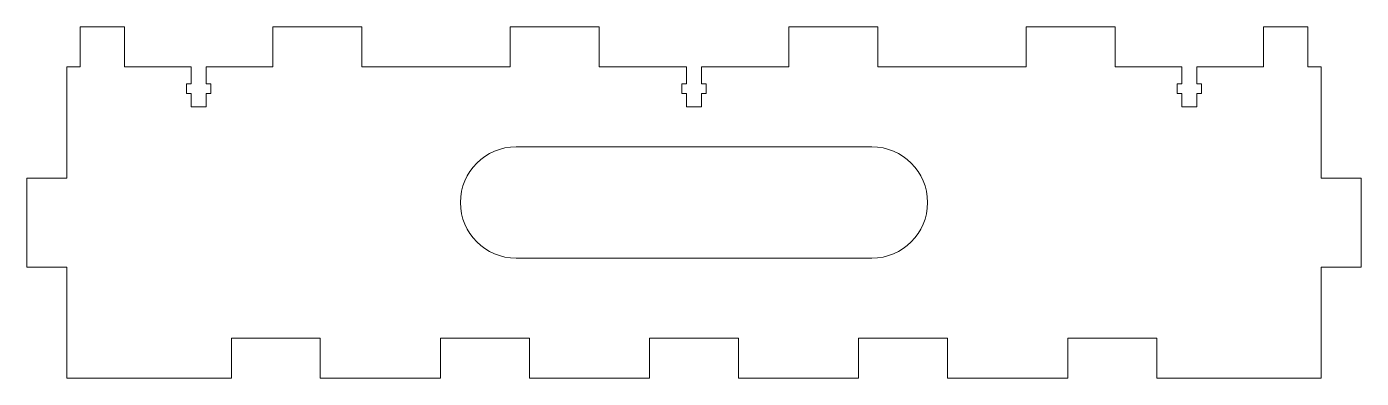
# Model space of a CAD drawing. Header units: millimetres. Extents: x -150 to 150, y -70 to 9.
import ezdxf

# ---------------------------------------------------------------- set-up
doc = ezdxf.new("R2010")
doc.units = ezdxf.units.MM

msp = doc.modelspace()

# ---------------------------------------------------------------- linework, layer by layer
at = {"color": 7, "linetype": 'Continuous', "lineweight": 15}
for p, q in [((-138, 0), (-138, 9)), ((-138, 9), (-128, 9)), ((-128, 9), (-128, 0)), ((-94.67, 0), (-94.67, 9)), ((-94.67, 9), (-74.67, 9)), ((-74.67, 9), (-74.67, 0)), ((-41.33, 0), (-41.33, 9)), ((-41.33, 9), (-21.33, 9)), ((-21.33, 9), (-21.33, 0)), ((21.33, 0), (21.33, 9)), ((21.33, 9), (41.33, 9)), ((41.33, 9), (41.33, 0)), ((74.67, 0), (74.67, 9)), ((74.67, 9), (94.67, 9)), ((94.67, 9), (94.67, 0)), ((128, 0), (128, 9)), ((128, 9), (138, 9)), ((138, 9), (138, 0)), ((-141, -25), (-141, 0)), ((-138, 0), (-141, 0)), ((-113.03, 0), (-128, 0)), ((-113.03, 0), (-113.03, -3.8)), ((-109.63, -3.8), (-109.63, 0)), ((-94.67, 0), (-109.63, 0)), ((-41.33, 0), (-74.67, 0)), ((-1.7, 0), (-21.33, 0)), ((-1.7, 0), (-1.7, -3.8)), ((1.7, -3.8), (1.7, 0)), ((21.33, 0), (1.7, 0)), ((74.67, 0), (41.33, 0)), ((109.63, 0), (94.67, 0)), ((109.63, 0), (109.63, -3.8)), ((113.03, -3.8), (113.03, 0)), ((128, 0), (113.03, 0)), ((141, 0), (138, 0)), ((141, -25), (141, 0)), ((-113.03, -3.8), (-114.08, -3.8)), ((-114.08, -3.8), (-114.08, -6)), ((-114.08, -6), (-113.03, -6)), ((-113.03, -6), (-113.03, -9)), ((-108.58, -3.8), (-109.63, -3.8)), ((-109.63, -9), (-109.63, -6)), ((-109.63, -6), (-108.58, -6)), ((-108.58, -6), (-108.58, -3.8)), ((-1.7, -3.8), (-2.75, -3.8)), ((-2.75, -3.8), (-2.75, -6)), ((-2.75, -6), (-1.7, -6)), ((-1.7, -6), (-1.7, -9)), ((2.75, -3.8), (1.7, -3.8)), ((1.7, -9), (1.7, -6)), ((1.7, -6), (2.75, -6)), ((2.75, -6), (2.75, -3.8)), ((108.58, -3.8), (108.58, -6)), ((109.63, -3.8), (108.58, -3.8)), ((108.58, -6), (109.63, -6)), ((109.63, -6), (109.63, -9)), ((114.08, -3.8), (113.03, -3.8)), ((113.03, -9), (113.03, -6)), ((113.03, -6), (114.08, -6)), ((114.08, -6), (114.08, -3.8)), ((-113.03, -9), (-109.63, -9)), ((-1.7, -9), (1.7, -9)), ((109.63, -9), (113.03, -9)), ((-40, -18), (40, -18)), ((-150, -45), (-150, -25)), ((-150, -25), (-141, -25)), ((141, -25), (150, -25)), ((150, -25), (150, -45)), ((-141, -45), (-150, -45)), ((-141, -70), (-141, -45)), ((40, -43), (-40, -43)), ((150, -45), (141, -45)), ((141, -70), (141, -45)), ((-84, -61), (-104, -61)), ((-104, -61), (-104, -70)), ((-84, -70), (-84, -61)), ((-37, -61), (-57, -61)), ((-57, -61), (-57, -70)), ((-37, -70), (-37, -61)), ((10, -61), (-10, -61)), ((-10, -61), (-10, -70)), ((10, -70), (10, -61)), ((37, -61), (57, -61)), ((37, -70), (37, -61)), ((57, -61), (57, -70)), ((84, -61), (104, -61)), ((84, -70), (84, -61)), ((104, -61), (104, -70)), ((-104, -70), (-141, -70)), ((-57, -70), (-84, -70)), ((-10, -70), (-37, -70)), ((37, -70), (10, -70)), ((84, -70), (57, -70)), ((141, -70), (104, -70))]:
    msp.add_line(p, q, dxfattribs=at)
for centre, start, end in [((-40, -30.5), 90, 270), ((40, -30.5), 270, 90)]:
    msp.add_arc(centre, 12.5, start, end, dxfattribs=at)

doc.saveas('drawing.dxf')
